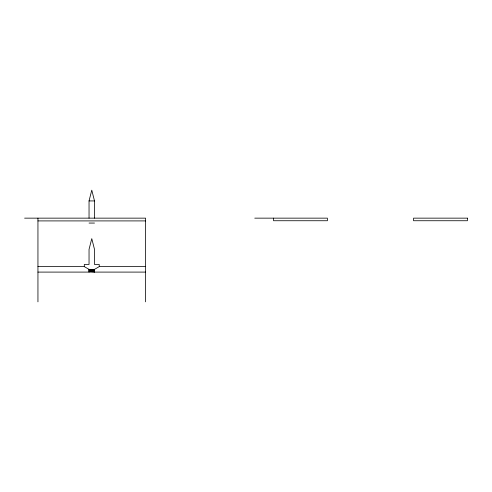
<?xml version="1.0" encoding="UTF-8"?>
<svg xmlns="http://www.w3.org/2000/svg" width="492" height="492" viewBox="0 0 492 492"><rect width="100%" height="100%" fill="white"/><g stroke="black" fill="none" stroke-linecap="round" stroke-linejoin="round"><path stroke-width="0.74" d="M89.04 218.147L89.04 200.927L91.77 190.158L94.507 200.927L94.507 218.147M37.946 266.627L84.304 266.627L89.04 269.364L94.507 269.364L99.243 266.627L145.601 266.627M89.046 200.927L94.501 200.927M24.6 218.147L145.601 218.147L145.601 301.842M254.751 218.147L327.395 218.147L327.395 220.736L273.564 220.736L273.564 218.147M37.946 220.908L145.601 220.908M89.046 223.06L94.501 223.06M37.946 272.094L145.601 272.094M94.489 269.813L89.04 269.364L89.04 272.094M89.04 269.708L94.489 270.163M89.04 270.059L94.489 270.514M89.04 270.409L94.489 270.858M89.04 270.76L94.489 271.209M89.04 271.11L94.489 271.559M89.04 271.461L94.489 271.91M99.243 266.627L99.243 264.475L94.507 264.475L94.507 249.401L91.77 238.638L89.04 249.401L89.04 264.475L84.304 264.475L84.304 266.627M94.507 269.364L94.507 272.094M37.946 218.147L37.946 301.842M467.4 218.147L413.575 218.147L413.575 220.736L467.4 220.736L467.4 218.147"/></g></svg>
